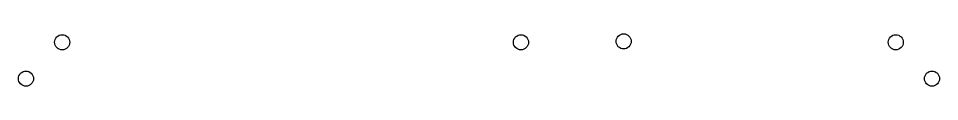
# Model space of a CAD drawing. Header units: millimetres. Extents: x 30 to 728, y -111 to 447.
# Drawn here: x 575.7 to 728.2, y 10 to 18.6 of the extents above; entities that cross this region are included whole.
import ezdxf

# ---------------------------------------------------------------- set-up
doc = ezdxf.new("R2010")
doc.units = ezdxf.units.MM
doc.layers.add('上壁', color=4, linetype='Continuous')

msp = doc.modelspace()

# ---------------------------------------------------------------- linework, layer by layer
at = {"layer": '上壁'}
for centre in [(582.96, 17.21), (658.91, 17.21), (675.91, 17.36), (720.96, 17.21), (576.96, 11.21), (726.96, 11.21)]:
    msp.add_circle(centre, 1.25, dxfattribs=at)

doc.saveas('drawing.dxf')
